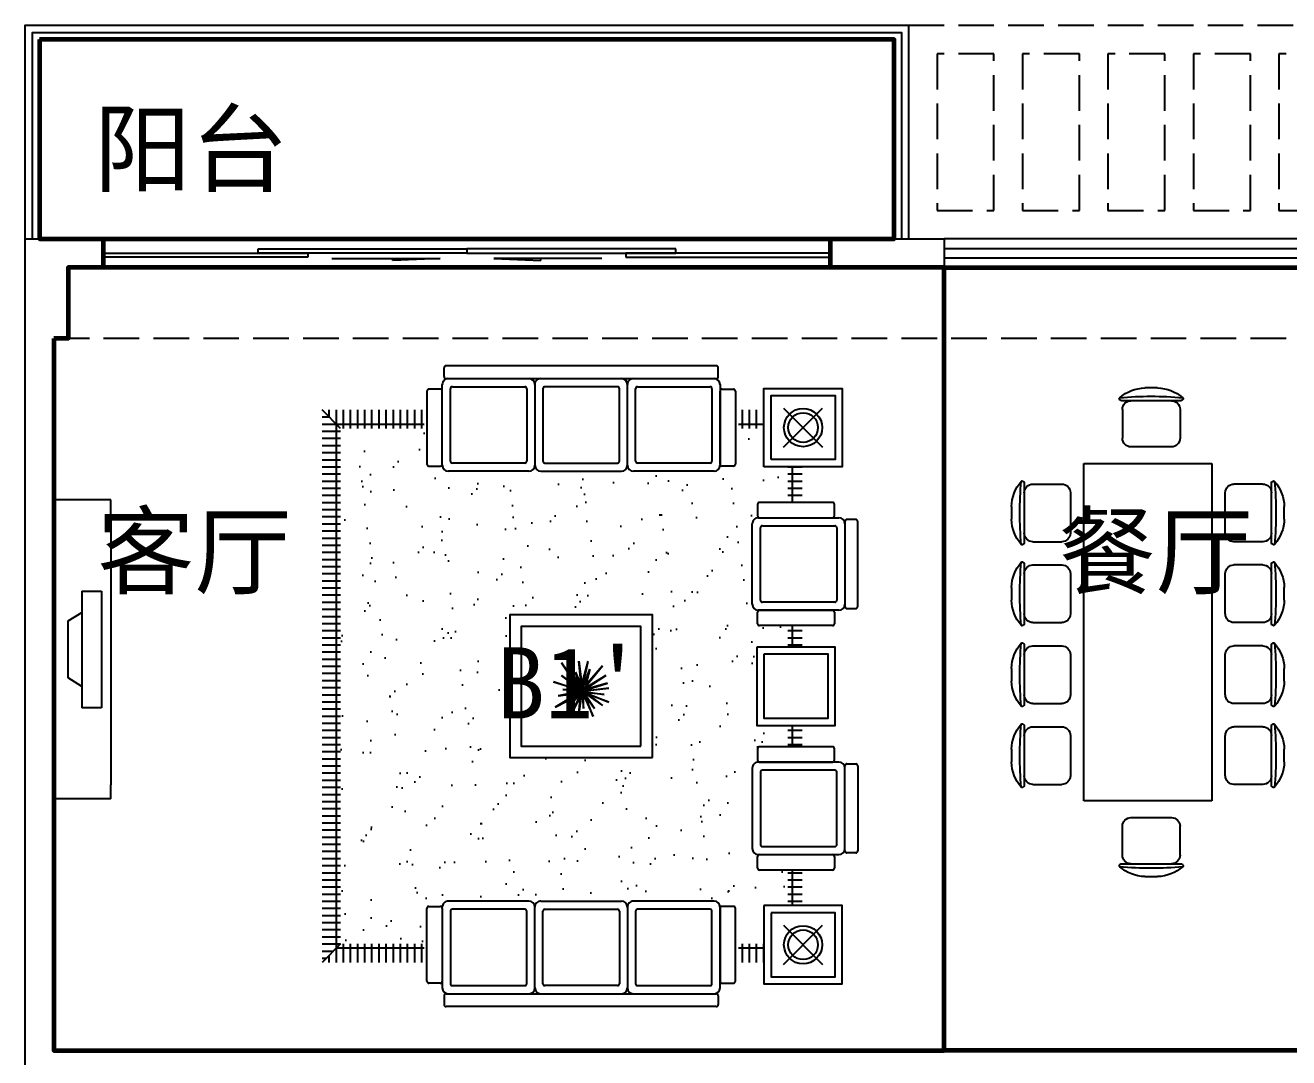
# Model space of a CAD drawing. Extents: x -542146 to -509546, y -936150 to -920950.
# Drawn here: x -542146 to -533277, y -930000 to -922750 of the extents above; entities that cross this region are included whole.
import ezdxf

# ---------------------------------------------------------------- set-up
doc = ezdxf.new("R2010")
doc.units = 0
doc.header["$LTSCALE"] = 1000
doc.header["$MEASUREMENT"] = 0
doc.linetypes.add('DASH', pattern=[0.35, 0.25, -0.1])
doc.layers.get('0').update_dxf_attribs({"linetype": 'CONTINUOUS'})
for name, color, linetype in [('FURN', 8, 'CONTINUOUS'), ('STAIR', 3, 'CONTINUOUS'), ('WALL', 2, 'CONTINUOUS'), ('WINDOW', 4, 'CONTINUOUS'), ('房间名称标注', 255, 'CONTINUOUS')]:
    doc.layers.add(name, color=color, linetype=linetype)
for name, color, linetype, lineweight in [('GT_客厅', 2, 'CONTINUOUS', 60), ('GT_门', 245, 'CONTINUOUS', 60), ('GT_阳台', 6, 'CONTINUOUS', 60), ('GT_餐厅', 3, 'CONTINUOUS', 60)]:
    doc.layers.add(name, color=color, linetype=linetype, lineweight=lineweight)
doc.styles.add('-黑体', font='simhei.ttf', dxfattribs={"width": 0.8})

# ---------------------------------------------------------------- blocks, each defined once
blk = doc.blocks.new('A$C73053555')
at = {"linetype": 'Continuous'}
h = blk.add_hatch(dxfattribs=at)
h.set_pattern_fill('U,_O', color=256, scale=50, angle=90, pattern_type=0)
h.set_pattern_definition([(270, (-536437.546, 29099.103), (-50, 3e-15), [])])
h.paths.add_polyline_path([(2865.7, 2085), (2865.7, 2215), (3601.1, 2215), (3471.1, 2085)])
h.paths.add_polyline_path([(500, 2085), (500, 2215), (700, 2215), (700, 2085)])
h = blk.add_hatch(dxfattribs=at)
h.set_pattern_fill('U,_O', color=256, scale=50, angle=180, pattern_type=0)
h.set_pattern_definition([(180, (-536437.546, -28549.103), (-6e-15, -50), [])])
h.paths.add_polyline_path([(3471.1, 2085), (3471.1, -1535), (3601.1, -1665), (3601.1, 2215)])
h = blk.add_hatch(dxfattribs=at)
h.set_pattern_fill('AR-SAND,_O', color=256, scale=200, angle=90)
h.set_pattern_definition([(127.5, (-536437.55, -28549.1), (-385.36475, -12.59867), [0, -304, 0, -340, 0, -325]), (97.5, (-536437.55, -28549.1), (-564.4292, 353.95534), [0, -164, 0, -274, 0, -105]), (57.5, (-536437.55, -28795.1), (-1.13181, 622.82837), [0, -100, 0, -360, 0, -470]), (47.5, (-536437.55, -28795.1), (-175.5351, 601.2253), [0, -50, 0, -236, 0, -270])])
h.paths.add_polyline_path([(678, 1768.1), (678, 2085), (500, 2085), (500, 1815.9), (331.1, 1815.9), (331.1, 1565.9), (530.8, 1565.9, -0.414214), (544.8, 1551.9), (544.8, 1471.9, -0.414214), (530.8, 1457.9), (539.5, 1457.9, -0.414214), (581.5, 1415.9), (581.5, 850, -0.414214), (539.5, 808), (530.8, 808, -0.414214), (544.8, 794), (544.8, 714, -0.414214), (530.8, 700), (331.1, 700), (331.1, 550), (550, 550), (550, 0), (331.1, 0), (331.1, -150), (530.8, -150, -0.414214), (544.8, -164), (544.8, -244, -0.414214), (530.8, -258), (539.5, -258, -0.414214), (581.5, -300), (581.5, -865.9, -0.414214), (539.5, -907.9), (530.8, -907.9, -0.414214), (544.8, -921.9), (544.8, -1001.9, -0.414214), (530.8, -1015.9), (331.1, -1015.9), (331.1, -1265.9), (500, -1265.9), (500, -1535), (678, -1535), (678, -1218.1), (2884.6, -1218.1), (2884.6, -1535), (3471.1, -1535), (3471.1, 2085), (2884.6, 2085), (2884.6, 1768.1)])
h.paths.add_polyline_path([(2282.9, 775), (2282.9, -225), (1282.9, -225), (1282.9, 775)], flags=16)
h.paths.add_polyline_path([(2202.9, 695), (2202.9, -145), (1362.9, -145), (1362.9, 695)], flags=0)
h.paths.add_polyline_path([(1966.2, 421.6), (1801.3, 324.6), (1943.9, 343.7), (1777.1, 310.4), (1910.6, 299.2), (1810.5, 299.2), (1977.3, 243.6), (1832.7, 288.1), (1877.2, 254.7), (1777.1, 310.4), (1812, 262), (1855, 154.6), (1777.1, 310.4), (1821.6, 176.9), (1780.3, 280.2), (1799.3, 99), (1777.1, 265.9), (1732.6, 99), (1777.1, 310.4), (1721.5, 154.6), (1752.5, 271), (1632.5, 132.4), (1777.1, 310.4), (1588, 388.2), (1732.6, 332.6), (1632.5, 410.5), (1777.1, 310.4), (1799.3, 466.1), (1788.2, 343.7), (1855, 477.2), (1777.1, 310.4), (1855, 410.5), (1814.5, 345.8)], flags=0)
h = blk.add_hatch(dxfattribs=at)
h.set_pattern_fill('_U,_O', color=256, scale=50, angle=180, pattern_type=0)
h.set_pattern_definition([(180, (-536407.546, -28549.103), (-6e-15, -50), [])])
h.paths.add_polyline_path([(231.1, -1015.9), (231.1, -1265.9), (331.1, -1265.9), (331.1, -1015.9)])
h.paths.add_polyline_path([(231.1, 0), (231.1, -150), (331.1, -150), (331.1, 0)])
h.paths.add_polyline_path([(231.1, 700), (231.1, 550), (331.1, 550), (331.1, 700)])
h.paths.add_polyline_path([(231.1, 1815.9), (231.1, 1565.9), (331.1, 1565.9), (331.1, 1815.9)])
h = blk.add_hatch(dxfattribs=at)
h.set_pattern_fill('U,_O', color=256, scale=50, angle=90, pattern_type=0)
h.set_pattern_definition([(90, (-536437.546, -28549.103), (-50, 3e-15), [])])
h.paths.add_polyline_path([(2865.7, -1535), (2865.7, -1665), (3601.1, -1665), (3471.1, -1535)])
h.paths.add_polyline_path([(500, -1535), (500, -1665), (700, -1665), (700, -1535)])
for p, q in [((820.3, 2448.9), (820.3, 2510.7)), ((834.3, 2524.8), (2731.4, 2524.8)), ((2745.5, 2448.9), (2745.5, 2510.7)), ((2731.4, 2434.8), (834.3, 2434.8)), ((2731.4, 2434.8), (850, 2434.8)), ((700, 2346.7), (700, 1835.1)), ((794, 2360.7), (714, 2360.7)), ((808, 2392.8), (808, 1826.3)), ((808, 1835.1), (808, 2346.7)), ((864.9, 2363.9), (864.9, 1855.2)), ((1387, 2377.9), (878.9, 2377.9)), ((1401, 1855.2), (1401, 2363.9)), ((1457.9, 1826.3), (1457.9, 2392.8)), ((1514.8, 1855.2), (1514.8, 2363.9)), ((1528.8, 2377.9), (2036.9, 2377.9)), ((2050.9, 2363.9), (2050.9, 1855.2)), ((2107.8, 2392.8), (2107.8, 1826.3)), ((2164.7, 2363.9), (2164.7, 1855.2)), ((2686.8, 2377.9), (2178.7, 2377.9)), ((2700.9, 1855.2), (2700.9, 2363.9)), ((2757.8, 1835.1), (2757.8, 2392.8)), ((2771.8, 2360.7), (2851.7, 2360.7)), ((2865.7, 2346.7), (2865.7, 1835.1)), ((362.3, 1953.5), (87.7, 2228.2)), ((362.3, 2228.2), (87.7, 1953.5)), ((3471.1, 2085), (3601.1, 2215)), ((714, 1821.1), (794, 1821.1)), ((850, 1784.3), (1415.9, 1784.3)), ((878.9, 1841.2), (1387, 1841.2)), ((2065.8, 1784.3), (1499.9, 1784.3)), ((2036.9, 1841.2), (1528.8, 1841.2)), ((2149.9, 1784.3), (2715.7, 1784.3)), ((2178.7, 1841.2), (2686.8, 1841.2)), ((2851.7, 1821.1), (2771.8, 1821.1)), ((5.2, 1471.9), (5.2, 1551.9)), ((19.2, 1565.9), (530.8, 1565.9)), ((544.8, 1551.9), (544.8, 1471.9)), ((-158.9, 834.3), (-158.9, 1431.6)), ((-144.9, 1445.6), (-83, 1445.6)), ((-69, 1431.6), (-69, 834.3)), ((539.5, 1457.9), (-26.9, 1457.9)), ((530.8, 1457.9), (19.2, 1457.9)), ((-69, 1415.9), (-69, 850)), ((-12.1, 1387), (-12.1, 878.9)), ((510.6, 1401), (1.9, 1401)), ((524.6, 878.9), (524.6, 1387)), ((581.5, 850), (581.5, 1415.9)), ((-83, 820.3), (-144.9, 820.3)), ((-26.9, 808), (539.5, 808)), ((1.9, 864.9), (510.6, 864.9)), ((530.8, 808), (19.2, 808)), ((5.2, 794), (5.2, 714)), ((544.8, 714), (544.8, 794)), ((19.2, 700), (530.8, 700)), ((1777.1, 310.4), (1699.2, 488.3)), ((1699.2, 488.3), (1754.8, 343.7)), ((1777.1, 310.4), (1855, 477.2)), ((1777.1, 310.4), (1799.3, 466.1)), ((1788.2, 343.7), (1855, 477.2)), ((1799.3, 466.1), (1788.2, 343.7)), ((1855, 477.2), (1855, 477.2)), ((1777.1, 310.4), (1588, 388.2)), ((1588, 388.2), (1732.6, 332.6)), ((1777.1, 310.4), (1632.5, 410.5)), ((1732.6, 332.6), (1632.5, 410.5)), ((1777.1, 310.4), (1688.1, 432.7)), ((1688.1, 432.7), (1754.8, 332.6)), ((1777.1, 310.4), (1766, 432.7)), ((1766, 432.7), (1766, 343.7)), ((1777.1, 310.4), (1966.2, 421.6)), ((1777.1, 310.4), (1855, 410.5)), ((1855, 410.5), (1801.3, 324.6)), ((1966.2, 421.6), (1814.5, 345.8)), ((1777.1, 310.4), (1588, 288.1)), ((1588, 288.1), (1754.8, 310.4)), ((1777.1, 310.4), (1599.1, 254.7)), ((1599.1, 254.7), (1754.8, 299.2)), ((1777.1, 310.4), (1610.2, 199.1)), ((1610.2, 199.1), (1754.8, 288.1)), ((1777.1, 310.4), (1621.4, 332.6)), ((1621.4, 332.6), (1743.7, 321.5)), ((1777.1, 310.4), (1632.5, 132.4)), ((1632.5, 132.4), (1752.5, 271)), ((1777.1, 310.4), (1721.5, 154.6)), ((1721.5, 154.6), (1752.5, 271)), ((1777.1, 310.4), (1732.6, 99)), ((1777.1, 310.4), (1943.9, 343.7)), ((1777.1, 310.4), (1877.2, 254.7)), ((1777.1, 310.4), (1821.6, 176.9)), ((1777.1, 310.4), (1977.3, 243.6)), ((1777.1, 310.4), (1910.6, 299.2)), ((1777.1, 310.4), (1921.7, 199.1)), ((1777.1, 310.4), (1855, 154.6)), ((1777.1, 310.4), (1799.3, 99)), ((1777.1, 310.4), (1921.7, 110.1)), ((1821.6, 176.9), (1780.3, 280.2)), ((1921.7, 199.1), (1788.2, 299.2)), ((1943.9, 343.7), (1801.3, 324.6)), ((1910.6, 299.2), (1810.5, 299.2)), ((1921.7, 110.1), (1810.5, 277)), ((1877.2, 254.7), (1832.7, 288.1)), ((1977.3, 243.6), (1832.7, 288.1)), ((1777.1, 265.9), (1732.6, 99)), ((1799.3, 99), (1777.1, 265.9)), ((1855, 154.6), (1812, 262)), ((5.2, -244), (5.2, -164)), ((19.2, -150), (530.8, -150)), ((544.8, -164), (544.8, -244)), ((-26.9, -258), (539.5, -258)), ((530.8, -258), (19.2, -258)), ((-158.9, -284.3), (-158.9, -881.6)), ((-83, -270.3), (-144.9, -270.3)), ((-69, -881.6), (-69, -284.3)), ((-69, -865.9), (-69, -300)), ((-12.1, -837), (-12.1, -328.9)), ((1.9, -314.9), (510.6, -314.9)), ((524.6, -328.9), (524.6, -837)), ((581.5, -300), (581.5, -865.9)), ((510.6, -851), (1.9, -851)), ((-144.9, -895.6), (-83, -895.6)), ((539.5, -907.9), (-26.9, -907.9)), ((5.2, -921.9), (5.2, -1001.9)), ((530.8, -907.9), (19.2, -907.9)), ((544.8, -1001.9), (544.8, -921.9)), ((19.2, -1015.9), (530.8, -1015.9)), ((850, -1234.3), (1415.9, -1234.3)), ((2065.8, -1234.3), (1499.9, -1234.3)), ((2149.9, -1234.3), (2715.7, -1234.3)), ((700, -1796.7), (700, -1285.1)), ((714, -1271.1), (794, -1271.1)), ((808, -1842.8), (808, -1276.3)), ((808, -1285.1), (808, -1796.7)), ((864.9, -1813.9), (864.9, -1305.2)), ((878.9, -1291.2), (1387, -1291.2)), ((1401, -1305.2), (1401, -1813.9)), ((1457.9, -1276.3), (1457.9, -1842.8)), ((1514.8, -1305.2), (1514.8, -1813.9)), ((2036.9, -1291.2), (1528.8, -1291.2)), ((2050.9, -1813.9), (2050.9, -1305.2)), ((2107.8, -1842.8), (2107.8, -1276.3)), ((2164.7, -1813.9), (2164.7, -1305.2)), ((2178.7, -1291.2), (2686.8, -1291.2)), ((2700.9, -1305.2), (2700.9, -1813.9)), ((2757.8, -1285.1), (2757.8, -1842.8)), ((2851.7, -1271.1), (2771.8, -1271.1)), ((2865.7, -1796.7), (2865.7, -1285.1)), ((362.3, -1403.5), (87.7, -1678.2)), ((362.3, -1678.2), (87.7, -1403.5)), ((3471.1, -1535), (3601.1, -1665)), ((794, -1810.7), (714, -1810.7)), ((1387, -1827.9), (878.9, -1827.9)), ((1528.8, -1827.9), (2036.9, -1827.9)), ((2686.8, -1827.9), (2178.7, -1827.9)), ((2771.8, -1810.7), (2851.7, -1810.7)), ((820.3, -1898.9), (820.3, -1960.7)), ((2731.4, -1884.8), (834.3, -1884.8)), ((2731.4, -1884.8), (850, -1884.8)), ((2745.5, -1898.9), (2745.5, -1960.7)), ((834.3, -1974.8), (2731.4, -1974.8))]:
    blk.add_line(p, q)
for points in [[(500, 1815.9), (500, 2365.9), (-50, 2365.9), (-50, 1815.9)], [(450, 1865.9), (450, 2315.9), (0, 2315.9), (0, 1865.9)], [(1282.9, 775), (1282.9, -225), (2282.9, -225), (2282.9, 775)], [(1362.9, 695), (1362.9, -145), (2202.9, -145), (2202.9, 695)], [(550, 0), (550, 550), (0, 550), (0, 0)], [(500, 50), (500, 500), (50, 500), (50, 50)], [(500, -1265.9), (500, -1815.9), (-50, -1815.9), (-50, -1265.9)], [(450, -1315.9), (450, -1765.9), (0, -1765.9), (0, -1315.9)]]:
    blk.add_lwpolyline(points, close=True)
for points in [[(500, 2115), (678, 2115)], [(2884.6, 2115), (3501.1, 2115), (3501.1, -1565), (2884.6, -1565)], [(301.1, 1565.9), (301.1, 1815.9)], [(301.1, 550), (301.1, 700)], [(301.1, -150), (301.1, 0)], [(301.1, -1265.9), (301.1, -1015.9)], [(678, -1565), (500, -1565)]]:
    blk.add_lwpolyline(points)
for centre, radius in [((225, 2090.9), 134.2), ((225, 2090.9), 104.2), ((225, -1540.9), 134.2), ((225, -1540.9), 104.2)]:
    blk.add_circle(centre, radius)
for centre, radius, start, end in [((834.3, 2510.7), 14, 90, 180), ((2731.4, 2510.7), 14, 0, 90), ((850, 2392.8), 42, 90, 180), ((834.3, 2448.9), 14, 180, 270), ((1415.9, 2392.8), 42, 0, 90), ((1499.9, 2392.8), 42, 90, 180), ((2065.8, 2392.8), 42, 0, 90), ((2149.9, 2392.8), 42, 90, 180), ((2715.7, 2392.8), 42, 0, 90), ((2731.4, 2448.9), 14, 270, 0), ((714, 2346.7), 14, 90, 180), ((794, 2346.7), 14, 0, 90), ((878.9, 2363.9), 14, 90, 180), ((1387, 2363.9), 14, 0, 90), ((1528.8, 2363.9), 14, 90, 180), ((2036.9, 2363.9), 14, 0, 90), ((2178.7, 2363.9), 14, 90, 180), ((2686.8, 2363.9), 14, 0, 90), ((2771.8, 2346.7), 14, 90, 180), ((2851.7, 2346.7), 14, 0, 90), ((714, 1835.1), 14, 180, 270), ((794, 1835.1), 14, 270, 0), ((850, 1826.3), 42, 180, 270), ((878.9, 1855.2), 14, 180, 270), ((1387, 1855.2), 14, 270, 0), ((1415.9, 1826.3), 42, 270, 0), ((1499.9, 1826.3), 42, 180, 270), ((1528.8, 1855.2), 14, 180, 270), ((2036.9, 1855.2), 14, 270, 0), ((2065.8, 1826.3), 42, 270, 0), ((2149.9, 1826.3), 42, 180, 270), ((2178.7, 1855.2), 14, 180, 270), ((2686.8, 1855.2), 14, 270, 0), ((2715.7, 1826.3), 42, 270, 0), ((2771.8, 1835.1), 14, 180, 270), ((2851.7, 1835.1), 14, 270, 0), ((19.2, 1551.9), 14, 90, 180), ((530.8, 1551.9), 14, 0, 90), ((-144.9, 1431.6), 14, 90, 180), ((-83, 1431.6), 14, 0, 90), ((-26.9, 1415.9), 42, 90, 180), ((19.2, 1471.9), 14, 180, 270), ((530.8, 1471.9), 14, 270, 0), ((539.5, 1415.9), 42, 0, 90), ((1.9, 1387), 14, 90, 180), ((510.6, 1387), 14, 0, 90), ((-144.9, 834.3), 14, 180, 270), ((-83, 834.3), 14, 270, 0), ((-26.9, 850), 42, 180, 270), ((1.9, 878.9), 14, 180, 270), ((19.2, 794), 14, 90, 180), ((510.6, 878.9), 14, 270, 0), ((530.8, 794), 14, 0, 90), ((539.5, 850), 42, 270, 0), ((19.2, 714), 14, 180, 270), ((530.8, 714), 14, 270, 0), ((19.2, -164), 14, 90, 180), ((530.8, -164), 14, 0, 90), ((-26.9, -300), 42, 90, 180), ((19.2, -244), 14, 180, 270), ((530.8, -244), 14, 270, 0), ((539.5, -300), 42, 0, 90), ((-144.9, -284.3), 14, 90, 180), ((-83, -284.3), 14, 0, 90), ((1.9, -328.9), 14, 90, 180), ((510.6, -328.9), 14, 0, 90), ((-144.9, -881.6), 14, 180, 270), ((-83, -881.6), 14, 270, 0), ((-26.9, -865.9), 42, 180, 270), ((1.9, -837), 14, 180, 270), ((510.6, -837), 14, 270, 0), ((539.5, -865.9), 42, 270, 0), ((19.2, -921.9), 14, 90, 180), ((530.8, -921.9), 14, 0, 90), ((19.2, -1001.9), 14, 180, 270), ((530.8, -1001.9), 14, 270, 0), ((850, -1276.3), 42, 90, 180), ((1415.9, -1276.3), 42, 0, 90), ((1499.9, -1276.3), 42, 90, 180), ((2065.8, -1276.3), 42, 0, 90), ((2149.9, -1276.3), 42, 90, 180), ((2715.7, -1276.3), 42, 0, 90), ((714, -1285.1), 14, 90, 180), ((794, -1285.1), 14, 0, 90), ((878.9, -1305.2), 14, 90, 180), ((1387, -1305.2), 14, 0, 90), ((1528.8, -1305.2), 14, 90, 180), ((2036.9, -1305.2), 14, 0, 90), ((2178.7, -1305.2), 14, 90, 180), ((2686.8, -1305.2), 14, 0, 90), ((2771.8, -1285.1), 14, 90, 180), ((2851.7, -1285.1), 14, 0, 90), ((714, -1796.7), 14, 180, 270), ((794, -1796.7), 14, 270, 0), ((850, -1842.8), 42, 180, 270), ((878.9, -1813.9), 14, 180, 270), ((1387, -1813.9), 14, 270, 0), ((1415.9, -1842.8), 42, 270, 0), ((1499.9, -1842.8), 42, 180, 270), ((1528.8, -1813.9), 14, 180, 270), ((2036.9, -1813.9), 14, 270, 0), ((2065.8, -1842.8), 42, 270, 0), ((2149.9, -1842.8), 42, 180, 270), ((2178.7, -1813.9), 14, 180, 270), ((2686.8, -1813.9), 14, 270, 0), ((2715.7, -1842.8), 42, 270, 0), ((2771.8, -1796.7), 14, 180, 270), ((2851.7, -1796.7), 14, 270, 0), ((834.3, -1898.9), 14, 90, 180), ((2731.4, -1898.9), 14, 0, 90), ((834.3, -1960.7), 14, 180, 270), ((2731.4, -1960.7), 14, 270, 0)]:
    blk.add_arc(centre, radius, start, end)
blk = doc.blocks.new('2r34r')
for p, q in [((-517.9, 531.6), (-428.7, 531.6)), ((-680.3, 441.6), (-266.3, 441.6)), ((-675.8, 380.9), (-675.8, 178.4)), ((-270.8, 380.9), (-270.8, 178.4)), ((-615, 117.6), (-331.5, 117.6)), ((0, 0), (-900, 0)), ((-900, 0), (-900, -2368.2)), ((0, -2368.2), (0, 0)), ((-1317.7, -552.9), (-1317.7, -138.9)), ((-1257, -143.4), (-1054.5, -143.4)), ((357, -143.4), (154.5, -143.4)), ((417.7, -138.9), (417.7, -552.9)), ((-993.7, -487.6), (-993.7, -204.1)), ((93.7, -204.1), (93.7, -487.6)), ((-1407.7, -390.5), (-1407.7, -301.2)), ((507.7, -301.2), (507.7, -390.5)), ((-1257, -548.4), (-1054.5, -548.4)), ((357, -548.4), (154.5, -548.4)), ((-1317.7, -1121.1), (-1317.7, -707.1)), ((417.7, -707.1), (417.7, -1121.1)), ((-1257, -711.6), (-1054.5, -711.6)), ((-993.7, -1055.8), (-993.7, -772.3)), ((93.7, -772.3), (93.7, -1055.8)), ((357, -711.6), (154.5, -711.6)), ((-1407.7, -958.7), (-1407.7, -869.5)), ((507.7, -869.5), (507.7, -958.7)), ((-1257, -1116.6), (-1054.5, -1116.6)), ((357, -1116.6), (154.5, -1116.6)), ((-1317.7, -1689.3), (-1317.7, -1275.3)), ((-1257, -1279.8), (-1054.5, -1279.8)), ((357, -1279.8), (154.5, -1279.8)), ((417.7, -1275.3), (417.7, -1689.3)), ((-993.7, -1624.1), (-993.7, -1340.6)), ((93.7, -1340.6), (93.7, -1624.1)), ((-1407.7, -1526.9), (-1407.7, -1437.7)), ((507.7, -1437.7), (507.7, -1526.9)), ((-1257, -1684.8), (-1054.5, -1684.8)), ((357, -1684.8), (154.5, -1684.8)), ((-1317.7, -2257.5), (-1317.7, -1843.5)), ((-1257, -1848), (-1054.5, -1848)), ((357, -1848), (154.5, -1848)), ((417.7, -1843.5), (417.7, -2257.5)), ((-993.7, -2192.3), (-993.7, -1908.8)), ((93.7, -1908.8), (93.7, -2192.3)), ((-1407.7, -2095.1), (-1407.7, -2005.9)), ((507.7, -2005.9), (507.7, -2095.1)), ((-1257, -2253), (-1054.5, -2253)), ((357, -2253), (154.5, -2253)), ((-900, -2368.2), (0, -2368.2)), ((-675.8, -2749.1), (-675.8, -2546.6)), ((-331.5, -2485.9), (-615, -2485.9)), ((-270.8, -2749.1), (-270.8, -2546.6)), ((-266.3, -2809.9), (-680.3, -2809.9)), ((-428.7, -2899.9), (-517.9, -2899.9))]:
    blk.add_line(p, q)
for centre, major_axis, start_param, end_param in [((-688.6, 456.2), (6.36, 6.36), 1.49621, 2.75186), ((-680.3, 459.6), (12.7, 12.7), 2.75186, 3.926991), ((-509.1, 247.7), (-0.3, 284), 0.029616, 0.709621), ((-473.3, -1968.4), (1, 2441.4), -0.090323, 0.091111), ((-437.4, 247.7), (-0.9, 284), -0.713857, -0.033852), ((-266.3, 459.6), (-12.7, 12.7), 2.356194, 3.531325), ((-258, 456.2), (-6.36, 6.36), 3.531325, 4.786975), ((-615, 380.9), (-0.1, 60.7), -0.001292, 1.569504), ((-331.5, 380.9), (0.1, 60.7), -1.569504, 0.001292), ((-615, 178.4), (0, 60.7), 1.570779, 3.141575), ((-331.5, 178.4), (-0.2, 60.7), 3.137682, 4.708479), ((-1123.8, -310), (0.2, 284), 0.860861, 1.540866), ((1092.4, -345.9), (0.2, 2441.4), 1.480164, 1.661598), ((-1332.2, -130.5), (-6.36, 6.36), -1.181064, 0.074586), ((-1335.7, -138.9), (-12.7, 12.7), 3.926991, 5.102121), ((-1257, -204.1), (-0.1, 60.7), -0.001292, 1.569504), ((-1054.5, -204.1), (0, 60.8), 4.712372, 6.283168), ((154.5, -204.1), (-0.1, 60.7), -0.001292, 1.569505), ((357, -204.1), (0, 60.7), 4.712371, 6.283168), ((435.7, -138.9), (-12.7, 12.7), -0.389732, 0.785398), ((432.2, -130.5), (6.36, 6.36), 6.208599, 7.464249), ((223.8, -310), (-0.2, 284), -1.540767, -0.860762), ((-1992.4, -345.9), (-0.1, 2441.4), 4.621635, 4.803068), ((-1123.8, -381.7), (0, 284), 1.601512, 2.281516), ((223.8, -381.7), (0.3, 284), 4.002463, 4.682467), ((-1257, -487.6), (0, 60.7), 1.570779, 3.141575), ((-1054.5, -487.6), (-0.1, 60.7), 3.140301, 4.711097), ((154.5, -487.6), (0, 60.7), 1.570779, 3.141575), ((357, -487.6), (-0.1, 60.7), 3.140301, 4.711097), ((-1332.2, -561.2), (6.36, 6.36), 3.067007, 4.322657), ((-1335.7, -552.9), (-12.7, 12.7), 2.75186, 3.926991), ((435.7, -552.9), (-12.7, 12.7), 0.785398, 1.960529), ((432.2, -561.2), (-6.36, 6.36), 1.960529, 3.216179), ((-1123.8, -878.2), (0.3, 284), 0.86087, 1.540875), ((1092.4, -914.1), (0.2, 2441.4), 1.480164, 1.661598), ((-1332.2, -698.8), (-6.36, 6.36), -1.181064, 0.074586), ((-1335.7, -707.1), (-12.7, 12.7), 3.926991, 5.102121), ((435.7, -707.1), (12.7, 12.7), 1.181064, 2.356194), ((432.2, -698.8), (6.36, 6.36), 6.208599, 7.464249), ((-1992.4, -914.1), (0.1, 2441.4), 4.621729, 4.803163), ((223.8, -878.2), (-0.3, 284), -1.541205, -0.861201), ((-1257, -772.3), (-0.1, 60.7), -0.001292, 1.569504), ((-1054.5, -772.3), (0, 60.8), 4.712372, 6.283168), ((154.5, -772.3), (-0.1, 60.7), -0.001292, 1.569505), ((357, -772.3), (0, 60.7), 4.712371, 6.283168), ((-1123.8, -949.9), (0.1, 284), 1.601845, 2.28185), ((223.8, -949.9), (0.1, 284), 4.002015, 4.68202), ((-1257, -1055.8), (0.2, 60.7), 1.573397, 3.144194), ((-1054.5, -1055.8), (-0.2, 60.7), 3.137682, 4.708479), ((154.5, -1055.8), (0, 60.8), 1.570779, 3.141575), ((357, -1055.8), (-0.1, 60.7), 3.140301, 4.711097), ((-1332.2, -1129.4), (-6.36, 6.36), 1.49621, 2.75186), ((-1335.7, -1121.1), (12.7, 12.7), 4.322657, 5.497787), ((435.7, -1121.1), (12.7, 12.7), 2.356194, 3.531325), ((432.2, -1129.4), (6.36, 6.36), 3.531325, 4.786975), ((-1123.8, -1446.4), (0.3, 284), 0.86087, 1.540875), ((1092.4, -1482.3), (0.2, 2441.4), 1.480164, 1.661598), ((-1332.2, -1267), (-6.36, 6.36), -1.181064, 0.074586), ((-1335.7, -1275.3), (-12.7, 12.7), 3.926991, 5.102121), ((-1257, -1340.6), (-0.1, 60.7), -0.001292, 1.569504), ((-1054.5, -1340.6), (0, 60.8), 4.712372, 6.283168), ((154.5, -1340.6), (-0.1, 60.7), -0.001292, 1.569505), ((357, -1340.6), (0, 60.7), 4.712371, 6.283168), ((435.7, -1275.3), (12.7, 12.7), 1.181064, 2.356194), ((432.2, -1267), (6.36, 6.36), 6.208599, 7.464249), ((-1992.4, -1482.3), (0.1, 2441.4), 4.621729, 4.803163), ((223.8, -1446.4), (-0.3, 284), -1.541205, -0.861201), ((-1123.8, -1518.2), (0.1, 284), 1.601845, 2.28185), ((223.8, -1518.2), (0.1, 284), 4.002015, 4.68202), ((-1257, -1624.1), (0.2, 60.7), 1.573397, 3.144194), ((-1054.5, -1624.1), (-0.2, 60.7), 3.137682, 4.708479), ((154.5, -1624.1), (0, 60.8), 1.570779, 3.141575), ((357, -1624.1), (-0.1, 60.7), 3.140301, 4.711097), ((-1332.2, -1697.6), (-6.36, 6.36), 1.49621, 2.75186), ((-1335.7, -1689.3), (12.7, 12.7), 4.322657, 5.497787), ((435.7, -1689.3), (12.7, 12.7), 2.356194, 3.531325), ((432.2, -1697.6), (6.36, 6.36), 3.531325, 4.786975), ((-1123.8, -2014.7), (0.3, 284), 0.86087, 1.540875), ((1092.4, -2050.5), (-0.1, 2441.4), 1.480043, 1.661477), ((-1332.2, -1835.2), (6.36, 6.36), 0.389732, 1.645382), ((-1335.7, -1843.5), (-12.7, 12.7), 3.926991, 5.102121), ((-1257, -1908.8), (-0.2, 60.7), -0.002601, 1.568195), ((-1054.5, -1908.8), (0, 60.7), 4.712371, 6.283168), ((154.5, -1908.8), (-0.2, 60.7), -0.002601, 1.568195), ((357, -1908.8), (0, 60.7), 4.712371, 6.283168), ((435.7, -1843.5), (12.7, 12.7), 1.181064, 2.356194), ((432.2, -1835.2), (-6.36, 6.36), 4.637803, 5.893453), ((223.8, -2014.7), (0.2, 284), -1.539115, -0.85911), ((-1992.4, -2050.5), (-0.1, 2441.4), 4.621635, 4.803068), ((-1123.8, -2086.4), (0.2, 284), 1.602468, 2.282473), ((223.8, -2086.4), (0.2, 284), 4.002454, 4.682459), ((-1257, -2192.3), (0, 60.7), 1.570779, 3.141575), ((-1054.5, -2192.3), (-0.2, 60.7), 3.138992, 4.709788), ((154.5, -2192.3), (0, 60.8), 1.570779, 3.141575), ((357, -2192.3), (-0.2, 60.7), 3.138991, 4.709788), ((-1332.2, -2265.8), (-6.36, 6.36), 1.49621, 2.75186), ((-1335.7, -2257.5), (12.7, 12.7), 4.322657, 5.497787), ((435.7, -2257.5), (12.7, 12.7), 2.356194, 3.531325), ((432.2, -2265.8), (-6.36, 6.36), 1.960529, 3.216179), ((-615, -2546.6), (0.2, 60.7), 0.002636, 1.573433), ((-331.5, -2546.6), (0, 60.7), 4.712371, 6.283168), ((-615, -2749.1), (0, 60.8), 1.570779, 3.141575), ((-331.5, -2749.1), (0.2, 60.7), 3.144229, 4.715025), ((-688.6, -2824.4), (-6.36, 6.36), 0.389732, 1.645382), ((-680.3, -2827.9), (-12.7, 12.7), -0.785398, 0.389732), ((-473.3, -399.8), (1, 2441.4), 3.051265, 3.232699), ((-509.1, -2616), (-0.7, 284), 2.428176, 3.108181), ((-437.4, -2616), (-0.2, 284), 3.171643, 3.851648), ((-266.3, -2827.9), (-12.7, 12.7), 4.322657, 5.497787), ((-258, -2824.4), (6.36, 6.36), 4.637803, 5.893453)]:
    blk.add_ellipse(centre, major_axis=major_axis, ratio=1, start_param=start_param, end_param=end_param)
at = {"width": 0.8, "flags": 9}
for tag, p in [('XSIZE', (-471.3, -921)), ('YSIZE', (-471.3, -921)), ('XSIZE', (-471.3, -1489.2)), ('YSIZE', (-471.3, -1489.2))]:
    blk.add_attdef(tag, p, '', height=0.45, rotation=270, dxfattribs=at)
blk = doc.blocks.new('A$C6C0740DD')
at = {"layer": 'FURN'}
for p, q in [((100, 2300), (500, 2300)), ((100, 2300), (100, 2200)), ((500, 2300), (500, 200)), ((100, 300), (100, 2200)), ((164, 1660), (304, 1660)), ((164, 840), (164, 1660)), ((304, 840), (304, 1660)), ((304, 1510), (400, 1450)), ((400, 1450), (400, 1050)), ((400, 1050), (304, 990)), ((304, 840), (164, 840)), ((100, 300), (100, 200)), ((100, 200), (500, 200))]:
    blk.add_line(p, q, dxfattribs=at)
blk = doc.blocks.new('A$C39C96226')
at = {"layer": 'FURN'}
blk.add_blockref('A$C6C0740DD', (0, 0), dxfattribs=at)
blk = doc.blocks.new('A$C0AD63448')
at = {"layer": 'FURN'}
blk.add_blockref('A$C39C96226', (0, 0), dxfattribs=at)
blk = doc.blocks.new('A$C4E0A414D')
at = {"layer": 'FURN', "xscale": -1}
blk.add_blockref('A$C0AD63448', (500, 0), dxfattribs=at)
blk = doc.blocks.new('$WINLIB2D$00000001')
for p, q in [((-0.5, 0.5), (0.5, 0.5)), ((-0.5, 0.5), (-0.5, -0.5)), ((0.5, -0.5), (0.5, 0.5)), ((0.5, 0.1667), (-0.5, 0.1667)), ((0.5, -0.1667), (-0.5, -0.1667)), ((-0.5, -0.5), (0.5, -0.5))]:
    blk.add_line(p, q)
blk = doc.blocks.new('$DorLib2D$00000138')
at = {"color": 0, "linetype": 'Continuous'}
for p, q in [((-0.2875, 0), (-0.2875, 0.1538)), ((-0.2875, 0.1538), (0, 0.1538)), ((0, 0.1538), (0, 0)), ((0.2875, 0.1538), (0, 0.1538)), ((0.2875, 0), (0.2875, 0.1538)), ((-0.5, -0.1399), (-0.5, 0)), ((-0.5, 0), (-0.2187, 0)), ((0, 0), (-0.2875, 0)), ((-0.2187, 0), (-0.2187, -0.1399)), ((0, 0), (0.2875, 0)), ((0.2187, 0), (0.2187, -0.1399)), ((0.5, 0), (0.2187, 0)), ((0.5, 0), (0.5, -0.1946)), ((0.5, -0.1399), (0.5, 0)), ((-0.2187, -0.1399), (-0.5, -0.1399)), ((0.2187, -0.1399), (0.5, -0.1399)), ((-0.1857, -0.186), (-0.037, -0.186)), ((-0.037, -0.186), (-0.1019, -0.2583)), ((-0.1019, -0.2583), (-0.1019, -0.186)), ((0.1857, -0.186), (0.037, -0.186)), ((0.037, -0.186), (0.1019, -0.2583)), ((0.1019, -0.2583), (0.1019, -0.186))]:
    blk.add_line(p, q, dxfattribs=at)

msp = doc.modelspace()

# ---------------------------------------------------------------- linework, layer by layer
at = {"layer": 'GT_客厅'}
msp.add_lwpolyline([(-541946.2, -924950.3), (-541946.2, -929950.3), (-535696.2, -929950.3), (-535696.2, -924450.3), (-541846.2, -924450.3), (-541846.2, -924950.3), (-541946.2, -924950.3)], dxfattribs=at)
at = {"layer": 'GT_门'}
msp.add_lwpolyline([(-541596.2, -924250.3), (-536496.2, -924250.3), (-536496.2, -924450.3), (-541596.2, -924450.3), (-541596.2, -924250.3)], dxfattribs=at)
at = {"layer": 'GT_阳台'}
msp.add_lwpolyline([(-542046.2, -922850.3), (-542046.2, -924250.3), (-536046.2, -924250.3), (-536046.2, -922850.3), (-542046.2, -922850.3)], dxfattribs=at)
at = {"layer": 'GT_餐厅'}
msp.add_lwpolyline([(-535696.2, -924450.3), (-532246.2, -924450.3), (-532246.2, -929950.3), (-535696.2, -929950.3), (-535696.2, -924450.3)], dxfattribs=at)
at = {"layer": 'STAIR', "linetype": 'DASH'}
msp.add_line((-532246.2, -924950.3), (-541946.2, -924950.3), dxfattribs=at)
at = {"layer": 'STAIR'}
for points in [[(-542146.2, -924250.3), (-542146.2, -922750.3), (-535946.2, -922750.3), (-535946.2, -924250.3)], [(-542096.2, -924250.3), (-542096.2, -922800.3), (-535996.2, -922800.3), (-535996.2, -924250.3)], [(-542046.2, -924250.3), (-542046.2, -922850.3), (-536046.2, -922850.3), (-536046.2, -924250.3)]]:
    msp.add_lwpolyline(points, dxfattribs=at)
at = {"layer": 'STAIR', "linetype": 'DASH'}
msp.add_lwpolyline([(-535946.2, -922750.3), (-532046.2, -922750.3), (-532046.2, -924250.3)], dxfattribs=at)
for points in [[(-535346.2, -922950.3), (-535746.2, -922950.3), (-535746.2, -924050.3), (-535346.2, -924050.3)], [(-534746.2, -922950.3), (-535146.2, -922950.3), (-535146.2, -924050.3), (-534746.2, -924050.3)], [(-534146.2, -922950.3), (-534546.2, -922950.3), (-534546.2, -924050.3), (-534146.2, -924050.3)], [(-533546.2, -922950.3), (-533946.2, -922950.3), (-533946.2, -924050.3), (-533546.2, -924050.3)], [(-532946.2, -922950.3), (-533346.2, -922950.3), (-533346.2, -924050.3), (-532946.2, -924050.3)]]:
    msp.add_lwpolyline(points, close=True, dxfattribs=at)
at = {"layer": 'WALL'}
for p, q in [((-542146.2, -924250.3), (-541596.2, -924250.3)), ((-542146.2, -924950.3), (-542146.2, -924250.3)), ((-541596.2, -924250.3), (-541596.2, -924450.3)), ((-536496.2, -924250.3), (-535696.2, -924250.3)), ((-536496.2, -924450.3), (-536496.2, -924250.3)), ((-535696.2, -924250.3), (-535696.2, -924450.3)), ((-541596.2, -924450.3), (-541846.2, -924450.3)), ((-541846.2, -924950.3), (-541846.2, -924450.3)), ((-535696.2, -924450.3), (-536496.2, -924450.3)), ((-542146.2, -930050.3), (-542146.2, -924950.3)), ((-541946.2, -929950.3), (-541946.2, -924950.3)), ((-541946.2, -929950.3), (-538146.2, -929950.3)), ((-538146.2, -929950.3), (-534546.2, -929950.3)), ((-534546.2, -929950.3), (-533246.2, -929950.3))]:
    msp.add_line(p, q, dxfattribs=at)

# ---------------------------------------------------------------- block references
at = {"layer": 'FURN', "rotation": 180}
msp.add_blockref('A$C73053555', (-536461.2, -927116.3), dxfattribs=at)
at = {"layer": 'FURN', "xscale": -1}
msp.add_blockref('2r34r', (-534716, -925828.4, 0), dxfattribs=at)
at = {"layer": 'FURN', "xscale": -1, "rotation": 180}
msp.add_blockref('A$C4E0A414D', (-541946.2, -925883.1), dxfattribs=at)
at = {"layer": 'WINDOW'}
for name, p, xscale, yscale, zscale, rotation in [('$WINLIB2D$00000001', (-534046.2, -924350.3), 3300, 200, -3300, 179.999999999998), ('$DorLib2D$00000138', (-539046.2, -924350.3), 5100, -200, -5100, 179.9999999999987)]:
    msp.add_blockref(name, p, dxfattribs=dict(at, xscale=xscale, yscale=yscale, zscale=zscale, rotation=rotation))

# ---------------------------------------------------------------- texts
at = {"layer": '房间名称标注', "style": '-黑体'}
for s, p in [('阳台', (-541663.6, -923867.6)), ('客厅', (-541641, -926693.3)), ('餐厅', (-534893.7, -926693.3)), ("B1'", (-538838.1, -927618.1))]:
    msp.add_text(s, height=500, dxfattribs=at).set_placement(p)

doc.saveas('drawing.dxf')
